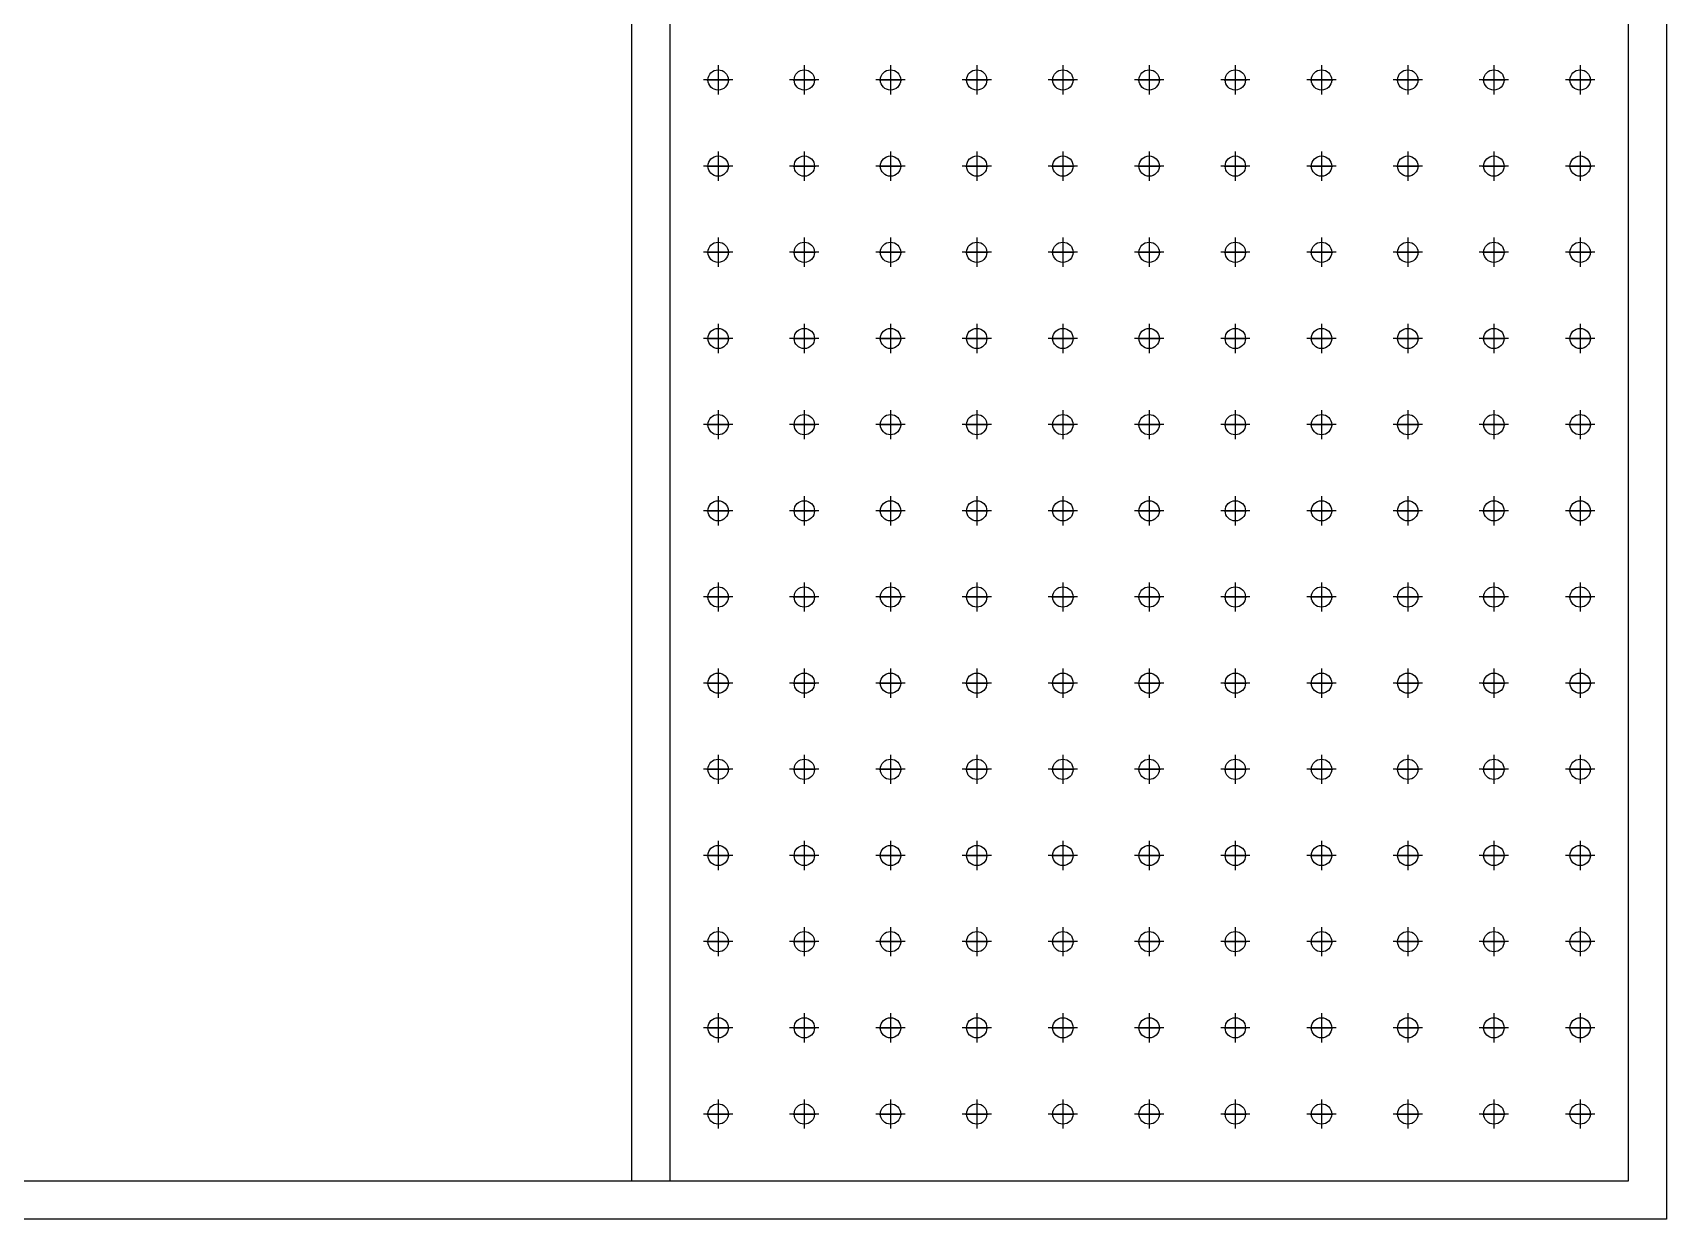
# Model space of a CAD drawing. Header units: millimetres. Extents: x 0 to 16815, y 0 to 11890.
# Drawn here: x 6029 to 7735, y 7606 to 8846 of the extents above; entities that cross this region are included whole.
import ezdxf

# ---------------------------------------------------------------- set-up
doc = ezdxf.new("R2010")
doc.units = ezdxf.units.MM
doc.linetypes.add('CENTER', pattern=[2, 1.25, -0.25, 0.25, -0.25])
doc.layers.add('CENTER', color=1, linetype='CENTER')

msp = doc.modelspace()

# ---------------------------------------------------------------- linework, layer by layer
at = {"color": 3}
for p, q in [((6654.8, 7646.3), (6654.8, 10766.3)), ((6694.8, 7646.3), (6694.8, 10766.3))]:
    msp.add_line(p, q, dxfattribs=at)
for points in [[(1634.8, 7606.3), (1634.8, 10806.3), (7734.8, 10806.3), (7734.8, 7606.3)], [(1674.8, 7646.3), (1674.8, 10766.3), (7694.8, 10766.3), (7694.8, 7646.3)]]:
    msp.add_lwpolyline(points, close=True, dxfattribs=at)
for centre in [(6744.8, 8796.3), (6834.8, 8796.3), (6924.8, 8796.3), (7014.8, 8796.3), (7104.8, 8796.3), (7194.8, 8796.3), (7284.8, 8796.3), (7374.8, 8796.3), (7464.8, 8796.3), (7554.8, 8796.3), (7644.8, 8796.3), (6744.8, 8706.3), (6834.8, 8706.3), (6924.8, 8706.3), (7014.8, 8706.3), (7104.8, 8706.3), (7194.8, 8706.3), (7284.8, 8706.3), (7374.8, 8706.3), (7464.8, 8706.3), (7554.8, 8706.3), (7644.8, 8706.3), (6744.8, 8616.3), (6834.8, 8616.3), (6924.8, 8616.3), (7014.8, 8616.3), (7104.8, 8616.3), (7194.8, 8616.3), (7284.8, 8616.3), (7374.8, 8616.3), (7464.8, 8616.3), (7554.8, 8616.3), (7644.8, 8616.3), (6744.8, 8526.3), (6834.8, 8526.3), (6924.8, 8526.3), (7014.8, 8526.3), (7104.8, 8526.3), (7194.8, 8526.3), (7284.8, 8526.3), (7374.8, 8526.3), (7464.8, 8526.3), (7554.8, 8526.3), (7644.8, 8526.3), (6744.8, 8436.3), (6834.8, 8436.3), (6924.8, 8436.3), (7014.8, 8436.3), (7104.8, 8436.3), (7194.8, 8436.3), (7284.8, 8436.3), (7374.8, 8436.3), (7464.8, 8436.3), (7554.8, 8436.3), (7644.8, 8436.3), (6744.8, 8346.3), (6834.8, 8346.3), (6924.8, 8346.3), (7014.8, 8346.3), (7104.8, 8346.3), (7194.8, 8346.3), (7284.8, 8346.3), (7374.8, 8346.3), (7464.8, 8346.3), (7554.8, 8346.3), (7644.8, 8346.3), (6744.8, 8256.3), (6834.8, 8256.3), (6924.8, 8256.3), (7014.8, 8256.3), (7104.8, 8256.3), (7194.8, 8256.3), (7284.8, 8256.3), (7374.8, 8256.3), (7464.8, 8256.3), (7554.8, 8256.3), (7644.8, 8256.3), (6744.8, 8166.3), (6834.8, 8166.3), (6924.8, 8166.3), (7014.8, 8166.3), (7104.8, 8166.3), (7194.8, 8166.3), (7284.8, 8166.3), (7374.8, 8166.3), (7464.8, 8166.3), (7554.8, 8166.3), (7644.8, 8166.3), (6744.8, 8076.3), (6834.8, 8076.3), (6924.8, 8076.3), (7014.8, 8076.3), (7104.8, 8076.3), (7194.8, 8076.3), (7284.8, 8076.3), (7374.8, 8076.3), (7464.8, 8076.3), (7554.8, 8076.3), (7644.8, 8076.3), (6744.8, 7986.3), (6834.8, 7986.3), (6924.8, 7986.3), (7014.8, 7986.3), (7104.8, 7986.3), (7194.8, 7986.3), (7284.8, 7986.3), (7374.8, 7986.3), (7464.8, 7986.3), (7554.8, 7986.3), (7644.8, 7986.3), (6744.8, 7896.3), (6834.8, 7896.3), (6924.8, 7896.3), (7014.8, 7896.3), (7104.8, 7896.3), (7194.8, 7896.3), (7284.8, 7896.3), (7374.8, 7896.3), (7464.8, 7896.3), (7554.8, 7896.3), (7644.8, 7896.3), (6744.8, 7806.3), (6834.8, 7806.3), (6924.8, 7806.3), (7014.8, 7806.3), (7104.8, 7806.3), (7194.8, 7806.3), (7284.8, 7806.3), (7374.8, 7806.3), (7464.8, 7806.3), (7554.8, 7806.3), (7644.8, 7806.3), (6744.8, 7716.3), (6834.8, 7716.3), (6924.8, 7716.3), (7014.8, 7716.3), (7104.8, 7716.3), (7194.8, 7716.3), (7284.8, 7716.3), (7374.8, 7716.3), (7464.8, 7716.3), (7554.8, 7716.3), (7644.8, 7716.3)]:
    msp.add_circle(centre, 10.6)
at = {"layer": 'CENTER', "linetype": 'CENTER', "ltscale": 50}
for p, q in [((6744.8, 8811.6), (6744.8, 8781)), ((6744.8, 8808), (6744.8, 8784.5)), ((6834.8, 8811.6), (6834.8, 8781)), ((6834.8, 8808), (6834.8, 8784.5)), ((6924.8, 8811.6), (6924.8, 8781)), ((6924.8, 8808), (6924.8, 8784.5)), ((7014.8, 8811.6), (7014.8, 8781)), ((7014.8, 8808), (7014.8, 8784.5)), ((7104.8, 8811.6), (7104.8, 8781)), ((7104.8, 8808), (7104.8, 8784.5)), ((7194.8, 8811.6), (7194.8, 8781)), ((7194.8, 8808), (7194.8, 8784.5)), ((7284.8, 8811.6), (7284.8, 8781)), ((7284.8, 8808), (7284.8, 8784.5)), ((7374.8, 8811.6), (7374.8, 8781)), ((7374.8, 8808), (7374.8, 8784.5)), ((7464.8, 8811.6), (7464.8, 8781)), ((7464.8, 8808), (7464.8, 8784.5)), ((7554.8, 8811.6), (7554.8, 8781)), ((7554.8, 8808), (7554.8, 8784.5)), ((7644.8, 8811.6), (7644.8, 8781)), ((7644.8, 8808), (7644.8, 8784.5)), ((6760.1, 8796.3), (6729.5, 8796.3)), ((6733, 8796.3), (6756.6, 8796.3)), ((6756.6, 8796.3), (6733, 8796.3)), ((6733, 8796.3), (6756.6, 8796.3)), ((6850.1, 8796.3), (6819.5, 8796.3)), ((6823, 8796.3), (6846.6, 8796.3)), ((6846.6, 8796.3), (6823, 8796.3)), ((6823, 8796.3), (6846.6, 8796.3)), ((6940.1, 8796.3), (6909.5, 8796.3)), ((6913, 8796.3), (6936.6, 8796.3)), ((6936.6, 8796.3), (6913, 8796.3)), ((6913, 8796.3), (6936.6, 8796.3)), ((7030.1, 8796.3), (6999.5, 8796.3)), ((7003, 8796.3), (7026.6, 8796.3)), ((7026.6, 8796.3), (7003, 8796.3)), ((7003, 8796.3), (7026.6, 8796.3)), ((7120.1, 8796.3), (7089.5, 8796.3)), ((7093, 8796.3), (7116.6, 8796.3)), ((7116.6, 8796.3), (7093, 8796.3)), ((7093, 8796.3), (7116.6, 8796.3)), ((7210.1, 8796.3), (7179.5, 8796.3)), ((7183, 8796.3), (7206.6, 8796.3)), ((7206.6, 8796.3), (7183, 8796.3)), ((7183, 8796.3), (7206.6, 8796.3)), ((7300.1, 8796.3), (7269.5, 8796.3)), ((7273, 8796.3), (7296.6, 8796.3)), ((7296.6, 8796.3), (7273, 8796.3)), ((7273, 8796.3), (7296.6, 8796.3)), ((7390.1, 8796.3), (7359.5, 8796.3)), ((7363, 8796.3), (7386.6, 8796.3)), ((7386.6, 8796.3), (7363, 8796.3)), ((7363, 8796.3), (7386.6, 8796.3)), ((7480.1, 8796.3), (7449.5, 8796.3)), ((7453, 8796.3), (7476.6, 8796.3)), ((7476.6, 8796.3), (7453, 8796.3)), ((7453, 8796.3), (7476.6, 8796.3)), ((7570.1, 8796.3), (7539.5, 8796.3)), ((7543, 8796.3), (7566.6, 8796.3)), ((7566.6, 8796.3), (7543, 8796.3)), ((7543, 8796.3), (7566.6, 8796.3)), ((7660.1, 8796.3), (7629.5, 8796.3)), ((7633, 8796.3), (7656.6, 8796.3)), ((7656.6, 8796.3), (7633, 8796.3)), ((7633, 8796.3), (7656.6, 8796.3)), ((6744.8, 8721.6), (6744.8, 8691)), ((6744.8, 8718), (6744.8, 8694.5)), ((6834.8, 8721.6), (6834.8, 8691)), ((6834.8, 8718), (6834.8, 8694.5)), ((6924.8, 8721.6), (6924.8, 8691)), ((6924.8, 8718), (6924.8, 8694.5)), ((7014.8, 8721.6), (7014.8, 8691)), ((7014.8, 8718), (7014.8, 8694.5)), ((7104.8, 8721.6), (7104.8, 8691)), ((7104.8, 8718), (7104.8, 8694.5)), ((7194.8, 8721.6), (7194.8, 8691)), ((7194.8, 8718), (7194.8, 8694.5)), ((7284.8, 8721.6), (7284.8, 8691)), ((7284.8, 8718), (7284.8, 8694.5)), ((7374.8, 8721.6), (7374.8, 8691)), ((7374.8, 8718), (7374.8, 8694.5)), ((7464.8, 8721.6), (7464.8, 8691)), ((7464.8, 8718), (7464.8, 8694.5)), ((7554.8, 8721.6), (7554.8, 8691)), ((7554.8, 8718), (7554.8, 8694.5)), ((7644.8, 8721.6), (7644.8, 8691)), ((7644.8, 8718), (7644.8, 8694.5)), ((6760.1, 8706.3), (6729.5, 8706.3)), ((6733, 8706.3), (6756.6, 8706.3)), ((6756.6, 8706.3), (6733, 8706.3)), ((6733, 8706.3), (6756.6, 8706.3)), ((6850.1, 8706.3), (6819.5, 8706.3)), ((6823, 8706.3), (6846.6, 8706.3)), ((6846.6, 8706.3), (6823, 8706.3)), ((6823, 8706.3), (6846.6, 8706.3)), ((6940.1, 8706.3), (6909.5, 8706.3)), ((6913, 8706.3), (6936.6, 8706.3)), ((6936.6, 8706.3), (6913, 8706.3)), ((6913, 8706.3), (6936.6, 8706.3)), ((7030.1, 8706.3), (6999.5, 8706.3)), ((7003, 8706.3), (7026.6, 8706.3)), ((7026.6, 8706.3), (7003, 8706.3)), ((7003, 8706.3), (7026.6, 8706.3)), ((7120.1, 8706.3), (7089.5, 8706.3)), ((7093, 8706.3), (7116.6, 8706.3)), ((7116.6, 8706.3), (7093, 8706.3)), ((7093, 8706.3), (7116.6, 8706.3)), ((7210.1, 8706.3), (7179.5, 8706.3)), ((7183, 8706.3), (7206.6, 8706.3)), ((7206.6, 8706.3), (7183, 8706.3)), ((7183, 8706.3), (7206.6, 8706.3)), ((7300.1, 8706.3), (7269.5, 8706.3)), ((7273, 8706.3), (7296.6, 8706.3)), ((7296.6, 8706.3), (7273, 8706.3)), ((7273, 8706.3), (7296.6, 8706.3)), ((7390.1, 8706.3), (7359.5, 8706.3)), ((7363, 8706.3), (7386.6, 8706.3)), ((7386.6, 8706.3), (7363, 8706.3)), ((7363, 8706.3), (7386.6, 8706.3)), ((7480.1, 8706.3), (7449.5, 8706.3)), ((7453, 8706.3), (7476.6, 8706.3)), ((7476.6, 8706.3), (7453, 8706.3)), ((7453, 8706.3), (7476.6, 8706.3)), ((7570.1, 8706.3), (7539.5, 8706.3)), ((7543, 8706.3), (7566.6, 8706.3)), ((7566.6, 8706.3), (7543, 8706.3)), ((7543, 8706.3), (7566.6, 8706.3)), ((7660.1, 8706.3), (7629.5, 8706.3)), ((7633, 8706.3), (7656.6, 8706.3)), ((7656.6, 8706.3), (7633, 8706.3)), ((7633, 8706.3), (7656.6, 8706.3)), ((6744.8, 8631.6), (6744.8, 8601)), ((6834.8, 8631.6), (6834.8, 8601)), ((6924.8, 8631.6), (6924.8, 8601)), ((7014.8, 8631.6), (7014.8, 8601)), ((7104.8, 8631.6), (7104.8, 8601)), ((7194.8, 8631.6), (7194.8, 8601)), ((7284.8, 8631.6), (7284.8, 8601)), ((7374.8, 8631.6), (7374.8, 8601)), ((7464.8, 8631.6), (7464.8, 8601)), ((7554.8, 8631.6), (7554.8, 8601)), ((7644.8, 8631.6), (7644.8, 8601)), ((6760.1, 8616.3), (6729.5, 8616.3)), ((6733, 8616.3), (6756.6, 8616.3)), ((6756.6, 8616.3), (6733, 8616.3)), ((6733, 8616.3), (6756.6, 8616.3)), ((6744.8, 8628), (6744.8, 8604.5)), ((6850.1, 8616.3), (6819.5, 8616.3)), ((6823, 8616.3), (6846.6, 8616.3)), ((6846.6, 8616.3), (6823, 8616.3)), ((6823, 8616.3), (6846.6, 8616.3)), ((6834.8, 8628), (6834.8, 8604.5)), ((6940.1, 8616.3), (6909.5, 8616.3)), ((6913, 8616.3), (6936.6, 8616.3)), ((6936.6, 8616.3), (6913, 8616.3)), ((6913, 8616.3), (6936.6, 8616.3)), ((6924.8, 8628), (6924.8, 8604.5)), ((7030.1, 8616.3), (6999.5, 8616.3)), ((7003, 8616.3), (7026.6, 8616.3)), ((7026.6, 8616.3), (7003, 8616.3)), ((7003, 8616.3), (7026.6, 8616.3)), ((7014.8, 8628), (7014.8, 8604.5)), ((7120.1, 8616.3), (7089.5, 8616.3)), ((7093, 8616.3), (7116.6, 8616.3)), ((7116.6, 8616.3), (7093, 8616.3)), ((7093, 8616.3), (7116.6, 8616.3)), ((7104.8, 8628), (7104.8, 8604.5)), ((7210.1, 8616.3), (7179.5, 8616.3)), ((7183, 8616.3), (7206.6, 8616.3)), ((7206.6, 8616.3), (7183, 8616.3)), ((7183, 8616.3), (7206.6, 8616.3)), ((7194.8, 8628), (7194.8, 8604.5)), ((7300.1, 8616.3), (7269.5, 8616.3)), ((7273, 8616.3), (7296.6, 8616.3)), ((7296.6, 8616.3), (7273, 8616.3)), ((7273, 8616.3), (7296.6, 8616.3)), ((7284.8, 8628), (7284.8, 8604.5)), ((7390.1, 8616.3), (7359.5, 8616.3)), ((7363, 8616.3), (7386.6, 8616.3)), ((7386.6, 8616.3), (7363, 8616.3)), ((7363, 8616.3), (7386.6, 8616.3)), ((7374.8, 8628), (7374.8, 8604.5)), ((7480.1, 8616.3), (7449.5, 8616.3)), ((7453, 8616.3), (7476.6, 8616.3)), ((7476.6, 8616.3), (7453, 8616.3)), ((7453, 8616.3), (7476.6, 8616.3)), ((7464.8, 8628), (7464.8, 8604.5)), ((7570.1, 8616.3), (7539.5, 8616.3)), ((7543, 8616.3), (7566.6, 8616.3)), ((7566.6, 8616.3), (7543, 8616.3)), ((7543, 8616.3), (7566.6, 8616.3)), ((7554.8, 8628), (7554.8, 8604.5)), ((7660.1, 8616.3), (7629.5, 8616.3)), ((7633, 8616.3), (7656.6, 8616.3)), ((7656.6, 8616.3), (7633, 8616.3)), ((7633, 8616.3), (7656.6, 8616.3)), ((7644.8, 8628), (7644.8, 8604.5)), ((6744.8, 8541.6), (6744.8, 8511)), ((6744.8, 8538), (6744.8, 8514.5)), ((6834.8, 8541.6), (6834.8, 8511)), ((6834.8, 8538), (6834.8, 8514.5)), ((6924.8, 8541.6), (6924.8, 8511)), ((6924.8, 8538), (6924.8, 8514.5)), ((7014.8, 8541.6), (7014.8, 8511)), ((7014.8, 8538), (7014.8, 8514.5)), ((7104.8, 8541.6), (7104.8, 8511)), ((7104.8, 8538), (7104.8, 8514.5)), ((7194.8, 8541.6), (7194.8, 8511)), ((7194.8, 8538), (7194.8, 8514.5)), ((7284.8, 8541.6), (7284.8, 8511)), ((7284.8, 8538), (7284.8, 8514.5)), ((7374.8, 8541.6), (7374.8, 8511)), ((7374.8, 8538), (7374.8, 8514.5)), ((7464.8, 8541.6), (7464.8, 8511)), ((7464.8, 8538), (7464.8, 8514.5)), ((7554.8, 8541.6), (7554.8, 8511)), ((7554.8, 8538), (7554.8, 8514.5)), ((7644.8, 8541.6), (7644.8, 8511)), ((7644.8, 8538), (7644.8, 8514.5)), ((6760.1, 8526.3), (6729.5, 8526.3)), ((6733, 8526.3), (6756.6, 8526.3)), ((6756.6, 8526.3), (6733, 8526.3)), ((6733, 8526.3), (6756.6, 8526.3)), ((6850.1, 8526.3), (6819.5, 8526.3)), ((6823, 8526.3), (6846.6, 8526.3)), ((6846.6, 8526.3), (6823, 8526.3)), ((6823, 8526.3), (6846.6, 8526.3)), ((6940.1, 8526.3), (6909.5, 8526.3)), ((6913, 8526.3), (6936.6, 8526.3)), ((6936.6, 8526.3), (6913, 8526.3)), ((6913, 8526.3), (6936.6, 8526.3)), ((7030.1, 8526.3), (6999.5, 8526.3)), ((7003, 8526.3), (7026.6, 8526.3)), ((7026.6, 8526.3), (7003, 8526.3)), ((7003, 8526.3), (7026.6, 8526.3)), ((7120.1, 8526.3), (7089.5, 8526.3)), ((7093, 8526.3), (7116.6, 8526.3)), ((7116.6, 8526.3), (7093, 8526.3)), ((7093, 8526.3), (7116.6, 8526.3)), ((7210.1, 8526.3), (7179.5, 8526.3)), ((7183, 8526.3), (7206.6, 8526.3)), ((7206.6, 8526.3), (7183, 8526.3)), ((7183, 8526.3), (7206.6, 8526.3)), ((7300.1, 8526.3), (7269.5, 8526.3)), ((7273, 8526.3), (7296.6, 8526.3)), ((7296.6, 8526.3), (7273, 8526.3)), ((7273, 8526.3), (7296.6, 8526.3)), ((7390.1, 8526.3), (7359.5, 8526.3)), ((7363, 8526.3), (7386.6, 8526.3)), ((7386.6, 8526.3), (7363, 8526.3)), ((7363, 8526.3), (7386.6, 8526.3)), ((7480.1, 8526.3), (7449.5, 8526.3)), ((7453, 8526.3), (7476.6, 8526.3)), ((7476.6, 8526.3), (7453, 8526.3)), ((7453, 8526.3), (7476.6, 8526.3)), ((7570.1, 8526.3), (7539.5, 8526.3)), ((7543, 8526.3), (7566.6, 8526.3)), ((7566.6, 8526.3), (7543, 8526.3)), ((7543, 8526.3), (7566.6, 8526.3)), ((7660.1, 8526.3), (7629.5, 8526.3)), ((7633, 8526.3), (7656.6, 8526.3)), ((7656.6, 8526.3), (7633, 8526.3)), ((7633, 8526.3), (7656.6, 8526.3)), ((6744.8, 8451.6), (6744.8, 8421)), ((6744.8, 8448), (6744.8, 8424.5)), ((6834.8, 8451.6), (6834.8, 8421)), ((6834.8, 8448), (6834.8, 8424.5)), ((6924.8, 8451.6), (6924.8, 8421)), ((6924.8, 8448), (6924.8, 8424.5)), ((7014.8, 8451.6), (7014.8, 8421)), ((7014.8, 8448), (7014.8, 8424.5)), ((7104.8, 8451.6), (7104.8, 8421)), ((7104.8, 8448), (7104.8, 8424.5)), ((7194.8, 8451.6), (7194.8, 8421)), ((7194.8, 8448), (7194.8, 8424.5)), ((7284.8, 8451.6), (7284.8, 8421)), ((7284.8, 8448), (7284.8, 8424.5)), ((7374.8, 8451.6), (7374.8, 8421)), ((7374.8, 8448), (7374.8, 8424.5)), ((7464.8, 8451.6), (7464.8, 8421)), ((7464.8, 8448), (7464.8, 8424.5)), ((7554.8, 8451.6), (7554.8, 8421)), ((7554.8, 8448), (7554.8, 8424.5)), ((7644.8, 8451.6), (7644.8, 8421)), ((7644.8, 8448), (7644.8, 8424.5)), ((6760.1, 8436.3), (6729.5, 8436.3)), ((6733, 8436.3), (6756.6, 8436.3)), ((6756.6, 8436.3), (6733, 8436.3)), ((6733, 8436.3), (6756.6, 8436.3)), ((6850.1, 8436.3), (6819.5, 8436.3)), ((6823, 8436.3), (6846.6, 8436.3)), ((6846.6, 8436.3), (6823, 8436.3)), ((6823, 8436.3), (6846.6, 8436.3)), ((6940.1, 8436.3), (6909.5, 8436.3)), ((6913, 8436.3), (6936.6, 8436.3)), ((6936.6, 8436.3), (6913, 8436.3)), ((6913, 8436.3), (6936.6, 8436.3)), ((7030.1, 8436.3), (6999.5, 8436.3)), ((7003, 8436.3), (7026.6, 8436.3)), ((7026.6, 8436.3), (7003, 8436.3)), ((7003, 8436.3), (7026.6, 8436.3)), ((7120.1, 8436.3), (7089.5, 8436.3)), ((7093, 8436.3), (7116.6, 8436.3)), ((7116.6, 8436.3), (7093, 8436.3)), ((7093, 8436.3), (7116.6, 8436.3)), ((7210.1, 8436.3), (7179.5, 8436.3)), ((7183, 8436.3), (7206.6, 8436.3)), ((7206.6, 8436.3), (7183, 8436.3)), ((7183, 8436.3), (7206.6, 8436.3)), ((7300.1, 8436.3), (7269.5, 8436.3)), ((7273, 8436.3), (7296.6, 8436.3)), ((7296.6, 8436.3), (7273, 8436.3)), ((7273, 8436.3), (7296.6, 8436.3)), ((7390.1, 8436.3), (7359.5, 8436.3)), ((7363, 8436.3), (7386.6, 8436.3)), ((7386.6, 8436.3), (7363, 8436.3)), ((7363, 8436.3), (7386.6, 8436.3)), ((7480.1, 8436.3), (7449.5, 8436.3)), ((7453, 8436.3), (7476.6, 8436.3)), ((7476.6, 8436.3), (7453, 8436.3)), ((7453, 8436.3), (7476.6, 8436.3)), ((7570.1, 8436.3), (7539.5, 8436.3)), ((7543, 8436.3), (7566.6, 8436.3)), ((7566.6, 8436.3), (7543, 8436.3)), ((7543, 8436.3), (7566.6, 8436.3)), ((7660.1, 8436.3), (7629.5, 8436.3)), ((7633, 8436.3), (7656.6, 8436.3)), ((7656.6, 8436.3), (7633, 8436.3)), ((7633, 8436.3), (7656.6, 8436.3)), ((6744.8, 8361.6), (6744.8, 8331)), ((6744.8, 8358), (6744.8, 8334.5)), ((6834.8, 8361.6), (6834.8, 8331)), ((6834.8, 8358), (6834.8, 8334.5)), ((6924.8, 8361.6), (6924.8, 8331)), ((6924.8, 8358), (6924.8, 8334.5)), ((7014.8, 8361.6), (7014.8, 8331)), ((7014.8, 8358), (7014.8, 8334.5)), ((7104.8, 8361.6), (7104.8, 8331)), ((7104.8, 8358), (7104.8, 8334.5)), ((7194.8, 8361.6), (7194.8, 8331)), ((7194.8, 8358), (7194.8, 8334.5)), ((7284.8, 8361.6), (7284.8, 8331)), ((7284.8, 8358), (7284.8, 8334.5)), ((7374.8, 8361.6), (7374.8, 8331)), ((7374.8, 8358), (7374.8, 8334.5)), ((7464.8, 8361.6), (7464.8, 8331)), ((7464.8, 8358), (7464.8, 8334.5)), ((7554.8, 8361.6), (7554.8, 8331)), ((7554.8, 8358), (7554.8, 8334.5)), ((7644.8, 8361.6), (7644.8, 8331)), ((7644.8, 8358), (7644.8, 8334.5)), ((6760.1, 8346.3), (6729.5, 8346.3)), ((6733, 8346.3), (6756.6, 8346.3)), ((6756.6, 8346.3), (6733, 8346.3)), ((6733, 8346.3), (6756.6, 8346.3)), ((6850.1, 8346.3), (6819.5, 8346.3)), ((6823, 8346.3), (6846.6, 8346.3)), ((6846.6, 8346.3), (6823, 8346.3)), ((6823, 8346.3), (6846.6, 8346.3)), ((6940.1, 8346.3), (6909.5, 8346.3)), ((6913, 8346.3), (6936.6, 8346.3)), ((6936.6, 8346.3), (6913, 8346.3)), ((6913, 8346.3), (6936.6, 8346.3)), ((7030.1, 8346.3), (6999.5, 8346.3)), ((7003, 8346.3), (7026.6, 8346.3)), ((7026.6, 8346.3), (7003, 8346.3)), ((7003, 8346.3), (7026.6, 8346.3)), ((7120.1, 8346.3), (7089.5, 8346.3)), ((7093, 8346.3), (7116.6, 8346.3)), ((7116.6, 8346.3), (7093, 8346.3)), ((7093, 8346.3), (7116.6, 8346.3)), ((7210.1, 8346.3), (7179.5, 8346.3)), ((7183, 8346.3), (7206.6, 8346.3)), ((7206.6, 8346.3), (7183, 8346.3)), ((7183, 8346.3), (7206.6, 8346.3)), ((7300.1, 8346.3), (7269.5, 8346.3)), ((7273, 8346.3), (7296.6, 8346.3)), ((7296.6, 8346.3), (7273, 8346.3)), ((7273, 8346.3), (7296.6, 8346.3)), ((7390.1, 8346.3), (7359.5, 8346.3)), ((7363, 8346.3), (7386.6, 8346.3)), ((7386.6, 8346.3), (7363, 8346.3)), ((7363, 8346.3), (7386.6, 8346.3)), ((7480.1, 8346.3), (7449.5, 8346.3)), ((7453, 8346.3), (7476.6, 8346.3)), ((7476.6, 8346.3), (7453, 8346.3)), ((7453, 8346.3), (7476.6, 8346.3)), ((7570.1, 8346.3), (7539.5, 8346.3)), ((7543, 8346.3), (7566.6, 8346.3)), ((7566.6, 8346.3), (7543, 8346.3)), ((7543, 8346.3), (7566.6, 8346.3)), ((7660.1, 8346.3), (7629.5, 8346.3)), ((7633, 8346.3), (7656.6, 8346.3)), ((7656.6, 8346.3), (7633, 8346.3)), ((7633, 8346.3), (7656.6, 8346.3)), ((6760.1, 8256.3), (6729.5, 8256.3)), ((6733, 8256.3), (6756.6, 8256.3)), ((6756.6, 8256.3), (6733, 8256.3)), ((6733, 8256.3), (6756.6, 8256.3)), ((6744.8, 8271.6), (6744.8, 8241)), ((6744.8, 8268), (6744.8, 8244.5)), ((6850.1, 8256.3), (6819.5, 8256.3)), ((6823, 8256.3), (6846.6, 8256.3)), ((6846.6, 8256.3), (6823, 8256.3)), ((6823, 8256.3), (6846.6, 8256.3)), ((6834.8, 8271.6), (6834.8, 8241)), ((6834.8, 8268), (6834.8, 8244.5)), ((6940.1, 8256.3), (6909.5, 8256.3)), ((6913, 8256.3), (6936.6, 8256.3)), ((6936.6, 8256.3), (6913, 8256.3)), ((6913, 8256.3), (6936.6, 8256.3)), ((6924.8, 8271.6), (6924.8, 8241)), ((6924.8, 8268), (6924.8, 8244.5)), ((7030.1, 8256.3), (6999.5, 8256.3)), ((7003, 8256.3), (7026.6, 8256.3)), ((7026.6, 8256.3), (7003, 8256.3)), ((7003, 8256.3), (7026.6, 8256.3)), ((7014.8, 8271.6), (7014.8, 8241)), ((7014.8, 8268), (7014.8, 8244.5)), ((7120.1, 8256.3), (7089.5, 8256.3)), ((7093, 8256.3), (7116.6, 8256.3)), ((7116.6, 8256.3), (7093, 8256.3)), ((7093, 8256.3), (7116.6, 8256.3)), ((7104.8, 8271.6), (7104.8, 8241)), ((7104.8, 8268), (7104.8, 8244.5)), ((7210.1, 8256.3), (7179.5, 8256.3)), ((7183, 8256.3), (7206.6, 8256.3)), ((7206.6, 8256.3), (7183, 8256.3)), ((7183, 8256.3), (7206.6, 8256.3)), ((7194.8, 8271.6), (7194.8, 8241)), ((7194.8, 8268), (7194.8, 8244.5)), ((7300.1, 8256.3), (7269.5, 8256.3)), ((7273, 8256.3), (7296.6, 8256.3)), ((7296.6, 8256.3), (7273, 8256.3)), ((7273, 8256.3), (7296.6, 8256.3)), ((7284.8, 8271.6), (7284.8, 8241)), ((7284.8, 8268), (7284.8, 8244.5)), ((7390.1, 8256.3), (7359.5, 8256.3)), ((7363, 8256.3), (7386.6, 8256.3)), ((7386.6, 8256.3), (7363, 8256.3)), ((7363, 8256.3), (7386.6, 8256.3)), ((7374.8, 8271.6), (7374.8, 8241)), ((7374.8, 8268), (7374.8, 8244.5)), ((7480.1, 8256.3), (7449.5, 8256.3)), ((7453, 8256.3), (7476.6, 8256.3)), ((7476.6, 8256.3), (7453, 8256.3)), ((7453, 8256.3), (7476.6, 8256.3)), ((7464.8, 8271.6), (7464.8, 8241)), ((7464.8, 8268), (7464.8, 8244.5)), ((7570.1, 8256.3), (7539.5, 8256.3)), ((7543, 8256.3), (7566.6, 8256.3)), ((7566.6, 8256.3), (7543, 8256.3)), ((7543, 8256.3), (7566.6, 8256.3)), ((7554.8, 8271.6), (7554.8, 8241)), ((7554.8, 8268), (7554.8, 8244.5)), ((7660.1, 8256.3), (7629.5, 8256.3)), ((7633, 8256.3), (7656.6, 8256.3)), ((7656.6, 8256.3), (7633, 8256.3)), ((7633, 8256.3), (7656.6, 8256.3)), ((7644.8, 8271.6), (7644.8, 8241)), ((7644.8, 8268), (7644.8, 8244.5)), ((6744.8, 8181.6), (6744.8, 8151)), ((6744.8, 8178), (6744.8, 8154.5)), ((6834.8, 8181.6), (6834.8, 8151)), ((6834.8, 8178), (6834.8, 8154.5)), ((6924.8, 8181.6), (6924.8, 8151)), ((6924.8, 8178), (6924.8, 8154.5)), ((7014.8, 8181.6), (7014.8, 8151)), ((7014.8, 8178), (7014.8, 8154.5)), ((7104.8, 8181.6), (7104.8, 8151)), ((7104.8, 8178), (7104.8, 8154.5)), ((7194.8, 8181.6), (7194.8, 8151)), ((7194.8, 8178), (7194.8, 8154.5)), ((7284.8, 8181.6), (7284.8, 8151)), ((7284.8, 8178), (7284.8, 8154.5)), ((7374.8, 8181.6), (7374.8, 8151)), ((7374.8, 8178), (7374.8, 8154.5)), ((7464.8, 8181.6), (7464.8, 8151)), ((7464.8, 8178), (7464.8, 8154.5)), ((7554.8, 8181.6), (7554.8, 8151)), ((7554.8, 8178), (7554.8, 8154.5)), ((7644.8, 8181.6), (7644.8, 8151)), ((7644.8, 8178), (7644.8, 8154.5)), ((6760.1, 8166.3), (6729.5, 8166.3)), ((6733, 8166.3), (6756.6, 8166.3)), ((6756.6, 8166.3), (6733, 8166.3)), ((6733, 8166.3), (6756.6, 8166.3)), ((6850.1, 8166.3), (6819.5, 8166.3)), ((6823, 8166.3), (6846.6, 8166.3)), ((6846.6, 8166.3), (6823, 8166.3)), ((6823, 8166.3), (6846.6, 8166.3)), ((6940.1, 8166.3), (6909.5, 8166.3)), ((6913, 8166.3), (6936.6, 8166.3)), ((6936.6, 8166.3), (6913, 8166.3)), ((6913, 8166.3), (6936.6, 8166.3)), ((7030.1, 8166.3), (6999.5, 8166.3)), ((7003, 8166.3), (7026.6, 8166.3)), ((7026.6, 8166.3), (7003, 8166.3)), ((7003, 8166.3), (7026.6, 8166.3)), ((7120.1, 8166.3), (7089.5, 8166.3)), ((7093, 8166.3), (7116.6, 8166.3)), ((7116.6, 8166.3), (7093, 8166.3)), ((7093, 8166.3), (7116.6, 8166.3)), ((7210.1, 8166.3), (7179.5, 8166.3)), ((7183, 8166.3), (7206.6, 8166.3)), ((7206.6, 8166.3), (7183, 8166.3)), ((7183, 8166.3), (7206.6, 8166.3)), ((7300.1, 8166.3), (7269.5, 8166.3)), ((7273, 8166.3), (7296.6, 8166.3)), ((7296.6, 8166.3), (7273, 8166.3)), ((7273, 8166.3), (7296.6, 8166.3)), ((7390.1, 8166.3), (7359.5, 8166.3)), ((7363, 8166.3), (7386.6, 8166.3)), ((7386.6, 8166.3), (7363, 8166.3)), ((7363, 8166.3), (7386.6, 8166.3)), ((7480.1, 8166.3), (7449.5, 8166.3)), ((7453, 8166.3), (7476.6, 8166.3)), ((7476.6, 8166.3), (7453, 8166.3)), ((7453, 8166.3), (7476.6, 8166.3)), ((7570.1, 8166.3), (7539.5, 8166.3)), ((7543, 8166.3), (7566.6, 8166.3)), ((7566.6, 8166.3), (7543, 8166.3)), ((7543, 8166.3), (7566.6, 8166.3)), ((7660.1, 8166.3), (7629.5, 8166.3)), ((7633, 8166.3), (7656.6, 8166.3)), ((7656.6, 8166.3), (7633, 8166.3)), ((7633, 8166.3), (7656.6, 8166.3)), ((6744.8, 8091.6), (6744.8, 8061)), ((6744.8, 8088), (6744.8, 8064.5)), ((6834.8, 8091.6), (6834.8, 8061)), ((6834.8, 8088), (6834.8, 8064.5)), ((6924.8, 8091.6), (6924.8, 8061)), ((6924.8, 8088), (6924.8, 8064.5)), ((7014.8, 8091.6), (7014.8, 8061)), ((7014.8, 8088), (7014.8, 8064.5)), ((7104.8, 8091.6), (7104.8, 8061)), ((7104.8, 8088), (7104.8, 8064.5)), ((7194.8, 8091.6), (7194.8, 8061)), ((7194.8, 8088), (7194.8, 8064.5)), ((7284.8, 8091.6), (7284.8, 8061)), ((7284.8, 8088), (7284.8, 8064.5)), ((7374.8, 8091.6), (7374.8, 8061)), ((7374.8, 8088), (7374.8, 8064.5)), ((7464.8, 8091.6), (7464.8, 8061)), ((7464.8, 8088), (7464.8, 8064.5)), ((7554.8, 8091.6), (7554.8, 8061)), ((7554.8, 8088), (7554.8, 8064.5)), ((7644.8, 8091.6), (7644.8, 8061)), ((7644.8, 8088), (7644.8, 8064.5)), ((6760.1, 8076.3), (6729.5, 8076.3)), ((6733, 8076.3), (6756.6, 8076.3)), ((6756.6, 8076.3), (6733, 8076.3)), ((6733, 8076.3), (6756.6, 8076.3)), ((6850.1, 8076.3), (6819.5, 8076.3)), ((6823, 8076.3), (6846.6, 8076.3)), ((6846.6, 8076.3), (6823, 8076.3)), ((6823, 8076.3), (6846.6, 8076.3)), ((6940.1, 8076.3), (6909.5, 8076.3)), ((6913, 8076.3), (6936.6, 8076.3)), ((6936.6, 8076.3), (6913, 8076.3)), ((6913, 8076.3), (6936.6, 8076.3)), ((7030.1, 8076.3), (6999.5, 8076.3)), ((7003, 8076.3), (7026.6, 8076.3)), ((7026.6, 8076.3), (7003, 8076.3)), ((7003, 8076.3), (7026.6, 8076.3)), ((7120.1, 8076.3), (7089.5, 8076.3)), ((7093, 8076.3), (7116.6, 8076.3)), ((7116.6, 8076.3), (7093, 8076.3)), ((7093, 8076.3), (7116.6, 8076.3)), ((7210.1, 8076.3), (7179.5, 8076.3)), ((7183, 8076.3), (7206.6, 8076.3)), ((7206.6, 8076.3), (7183, 8076.3)), ((7183, 8076.3), (7206.6, 8076.3)), ((7300.1, 8076.3), (7269.5, 8076.3)), ((7273, 8076.3), (7296.6, 8076.3)), ((7296.6, 8076.3), (7273, 8076.3)), ((7273, 8076.3), (7296.6, 8076.3)), ((7390.1, 8076.3), (7359.5, 8076.3)), ((7363, 8076.3), (7386.6, 8076.3)), ((7386.6, 8076.3), (7363, 8076.3)), ((7363, 8076.3), (7386.6, 8076.3)), ((7480.1, 8076.3), (7449.5, 8076.3)), ((7453, 8076.3), (7476.6, 8076.3)), ((7476.6, 8076.3), (7453, 8076.3)), ((7453, 8076.3), (7476.6, 8076.3)), ((7570.1, 8076.3), (7539.5, 8076.3)), ((7543, 8076.3), (7566.6, 8076.3)), ((7566.6, 8076.3), (7543, 8076.3)), ((7543, 8076.3), (7566.6, 8076.3)), ((7660.1, 8076.3), (7629.5, 8076.3)), ((7633, 8076.3), (7656.6, 8076.3)), ((7656.6, 8076.3), (7633, 8076.3)), ((7633, 8076.3), (7656.6, 8076.3)), ((6744.8, 8001.6), (6744.8, 7971)), ((6834.8, 8001.6), (6834.8, 7971)), ((6924.8, 8001.6), (6924.8, 7971)), ((7014.8, 8001.6), (7014.8, 7971)), ((7104.8, 8001.6), (7104.8, 7971)), ((7194.8, 8001.6), (7194.8, 7971)), ((7284.8, 8001.6), (7284.8, 7971)), ((7374.8, 8001.6), (7374.8, 7971)), ((7464.8, 8001.6), (7464.8, 7971)), ((7554.8, 8001.6), (7554.8, 7971)), ((7644.8, 8001.6), (7644.8, 7971)), ((6760.1, 7986.3), (6729.5, 7986.3)), ((6733, 7986.3), (6756.6, 7986.3)), ((6756.6, 7986.3), (6733, 7986.3)), ((6733, 7986.3), (6756.6, 7986.3)), ((6744.8, 7998), (6744.8, 7974.5)), ((6850.1, 7986.3), (6819.5, 7986.3)), ((6823, 7986.3), (6846.6, 7986.3)), ((6846.6, 7986.3), (6823, 7986.3)), ((6823, 7986.3), (6846.6, 7986.3)), ((6834.8, 7998), (6834.8, 7974.5)), ((6940.1, 7986.3), (6909.5, 7986.3)), ((6913, 7986.3), (6936.6, 7986.3)), ((6936.6, 7986.3), (6913, 7986.3)), ((6913, 7986.3), (6936.6, 7986.3)), ((6924.8, 7998), (6924.8, 7974.5)), ((7030.1, 7986.3), (6999.5, 7986.3)), ((7003, 7986.3), (7026.6, 7986.3)), ((7026.6, 7986.3), (7003, 7986.3)), ((7003, 7986.3), (7026.6, 7986.3)), ((7014.8, 7998), (7014.8, 7974.5)), ((7120.1, 7986.3), (7089.5, 7986.3)), ((7093, 7986.3), (7116.6, 7986.3)), ((7116.6, 7986.3), (7093, 7986.3)), ((7093, 7986.3), (7116.6, 7986.3)), ((7104.8, 7998), (7104.8, 7974.5)), ((7210.1, 7986.3), (7179.5, 7986.3)), ((7183, 7986.3), (7206.6, 7986.3)), ((7206.6, 7986.3), (7183, 7986.3)), ((7183, 7986.3), (7206.6, 7986.3)), ((7194.8, 7998), (7194.8, 7974.5)), ((7300.1, 7986.3), (7269.5, 7986.3)), ((7273, 7986.3), (7296.6, 7986.3)), ((7296.6, 7986.3), (7273, 7986.3)), ((7273, 7986.3), (7296.6, 7986.3)), ((7284.8, 7998), (7284.8, 7974.5)), ((7390.1, 7986.3), (7359.5, 7986.3)), ((7363, 7986.3), (7386.6, 7986.3)), ((7386.6, 7986.3), (7363, 7986.3)), ((7363, 7986.3), (7386.6, 7986.3)), ((7374.8, 7998), (7374.8, 7974.5)), ((7480.1, 7986.3), (7449.5, 7986.3)), ((7453, 7986.3), (7476.6, 7986.3)), ((7476.6, 7986.3), (7453, 7986.3)), ((7453, 7986.3), (7476.6, 7986.3)), ((7464.8, 7998), (7464.8, 7974.5)), ((7570.1, 7986.3), (7539.5, 7986.3)), ((7543, 7986.3), (7566.6, 7986.3)), ((7566.6, 7986.3), (7543, 7986.3)), ((7543, 7986.3), (7566.6, 7986.3)), ((7554.8, 7998), (7554.8, 7974.5)), ((7660.1, 7986.3), (7629.5, 7986.3)), ((7633, 7986.3), (7656.6, 7986.3)), ((7656.6, 7986.3), (7633, 7986.3)), ((7633, 7986.3), (7656.6, 7986.3)), ((7644.8, 7998), (7644.8, 7974.5)), ((6744.8, 7911.6), (6744.8, 7881)), ((6744.8, 7908), (6744.8, 7884.5)), ((6834.8, 7911.6), (6834.8, 7881)), ((6834.8, 7908), (6834.8, 7884.5)), ((6924.8, 7911.6), (6924.8, 7881)), ((6924.8, 7908), (6924.8, 7884.5)), ((7014.8, 7911.6), (7014.8, 7881)), ((7014.8, 7908), (7014.8, 7884.5)), ((7104.8, 7911.6), (7104.8, 7881)), ((7104.8, 7908), (7104.8, 7884.5)), ((7194.8, 7911.6), (7194.8, 7881)), ((7194.8, 7908), (7194.8, 7884.5)), ((7284.8, 7911.6), (7284.8, 7881)), ((7284.8, 7908), (7284.8, 7884.5)), ((7374.8, 7911.6), (7374.8, 7881)), ((7374.8, 7908), (7374.8, 7884.5)), ((7464.8, 7911.6), (7464.8, 7881)), ((7464.8, 7908), (7464.8, 7884.5)), ((7554.8, 7911.6), (7554.8, 7881)), ((7554.8, 7908), (7554.8, 7884.5)), ((7644.8, 7911.6), (7644.8, 7881)), ((7644.8, 7908), (7644.8, 7884.5)), ((6760.1, 7896.3), (6729.5, 7896.3)), ((6733, 7896.3), (6756.6, 7896.3)), ((6756.6, 7896.3), (6733, 7896.3)), ((6733, 7896.3), (6756.6, 7896.3)), ((6850.1, 7896.3), (6819.5, 7896.3)), ((6823, 7896.3), (6846.6, 7896.3)), ((6846.6, 7896.3), (6823, 7896.3)), ((6823, 7896.3), (6846.6, 7896.3)), ((6940.1, 7896.3), (6909.5, 7896.3)), ((6913, 7896.3), (6936.6, 7896.3)), ((6936.6, 7896.3), (6913, 7896.3)), ((6913, 7896.3), (6936.6, 7896.3)), ((7030.1, 7896.3), (6999.5, 7896.3)), ((7003, 7896.3), (7026.6, 7896.3)), ((7026.6, 7896.3), (7003, 7896.3)), ((7003, 7896.3), (7026.6, 7896.3)), ((7120.1, 7896.3), (7089.5, 7896.3)), ((7093, 7896.3), (7116.6, 7896.3)), ((7116.6, 7896.3), (7093, 7896.3)), ((7093, 7896.3), (7116.6, 7896.3)), ((7210.1, 7896.3), (7179.5, 7896.3)), ((7183, 7896.3), (7206.6, 7896.3)), ((7206.6, 7896.3), (7183, 7896.3)), ((7183, 7896.3), (7206.6, 7896.3)), ((7300.1, 7896.3), (7269.5, 7896.3)), ((7273, 7896.3), (7296.6, 7896.3)), ((7296.6, 7896.3), (7273, 7896.3)), ((7273, 7896.3), (7296.6, 7896.3)), ((7390.1, 7896.3), (7359.5, 7896.3)), ((7363, 7896.3), (7386.6, 7896.3)), ((7386.6, 7896.3), (7363, 7896.3)), ((7363, 7896.3), (7386.6, 7896.3)), ((7480.1, 7896.3), (7449.5, 7896.3)), ((7453, 7896.3), (7476.6, 7896.3)), ((7476.6, 7896.3), (7453, 7896.3)), ((7453, 7896.3), (7476.6, 7896.3)), ((7570.1, 7896.3), (7539.5, 7896.3)), ((7543, 7896.3), (7566.6, 7896.3)), ((7566.6, 7896.3), (7543, 7896.3)), ((7543, 7896.3), (7566.6, 7896.3)), ((7660.1, 7896.3), (7629.5, 7896.3)), ((7633, 7896.3), (7656.6, 7896.3)), ((7656.6, 7896.3), (7633, 7896.3)), ((7633, 7896.3), (7656.6, 7896.3)), ((6744.8, 7821.6), (6744.8, 7791)), ((6744.8, 7818), (6744.8, 7794.5)), ((6834.8, 7821.6), (6834.8, 7791)), ((6834.8, 7818), (6834.8, 7794.5)), ((6924.8, 7821.6), (6924.8, 7791)), ((6924.8, 7818), (6924.8, 7794.5)), ((7014.8, 7821.6), (7014.8, 7791)), ((7014.8, 7818), (7014.8, 7794.5)), ((7104.8, 7821.6), (7104.8, 7791)), ((7104.8, 7818), (7104.8, 7794.5)), ((7194.8, 7821.6), (7194.8, 7791)), ((7194.8, 7818), (7194.8, 7794.5)), ((7284.8, 7821.6), (7284.8, 7791)), ((7284.8, 7818), (7284.8, 7794.5)), ((7374.8, 7821.6), (7374.8, 7791)), ((7374.8, 7818), (7374.8, 7794.5)), ((7464.8, 7821.6), (7464.8, 7791)), ((7464.8, 7818), (7464.8, 7794.5)), ((7554.8, 7821.6), (7554.8, 7791)), ((7554.8, 7818), (7554.8, 7794.5)), ((7644.8, 7821.6), (7644.8, 7791)), ((7644.8, 7818), (7644.8, 7794.5)), ((6760.1, 7806.3), (6729.5, 7806.3)), ((6733, 7806.3), (6756.6, 7806.3)), ((6756.6, 7806.3), (6733, 7806.3)), ((6733, 7806.3), (6756.6, 7806.3)), ((6850.1, 7806.3), (6819.5, 7806.3)), ((6823, 7806.3), (6846.6, 7806.3)), ((6846.6, 7806.3), (6823, 7806.3)), ((6823, 7806.3), (6846.6, 7806.3)), ((6940.1, 7806.3), (6909.5, 7806.3)), ((6913, 7806.3), (6936.6, 7806.3)), ((6936.6, 7806.3), (6913, 7806.3)), ((6913, 7806.3), (6936.6, 7806.3)), ((7030.1, 7806.3), (6999.5, 7806.3)), ((7003, 7806.3), (7026.6, 7806.3)), ((7026.6, 7806.3), (7003, 7806.3)), ((7003, 7806.3), (7026.6, 7806.3)), ((7120.1, 7806.3), (7089.5, 7806.3)), ((7093, 7806.3), (7116.6, 7806.3)), ((7116.6, 7806.3), (7093, 7806.3)), ((7093, 7806.3), (7116.6, 7806.3)), ((7210.1, 7806.3), (7179.5, 7806.3)), ((7183, 7806.3), (7206.6, 7806.3)), ((7206.6, 7806.3), (7183, 7806.3)), ((7183, 7806.3), (7206.6, 7806.3)), ((7300.1, 7806.3), (7269.5, 7806.3)), ((7273, 7806.3), (7296.6, 7806.3)), ((7296.6, 7806.3), (7273, 7806.3)), ((7273, 7806.3), (7296.6, 7806.3)), ((7390.1, 7806.3), (7359.5, 7806.3)), ((7363, 7806.3), (7386.6, 7806.3)), ((7386.6, 7806.3), (7363, 7806.3)), ((7363, 7806.3), (7386.6, 7806.3)), ((7480.1, 7806.3), (7449.5, 7806.3)), ((7453, 7806.3), (7476.6, 7806.3)), ((7476.6, 7806.3), (7453, 7806.3)), ((7453, 7806.3), (7476.6, 7806.3)), ((7570.1, 7806.3), (7539.5, 7806.3)), ((7543, 7806.3), (7566.6, 7806.3)), ((7566.6, 7806.3), (7543, 7806.3)), ((7543, 7806.3), (7566.6, 7806.3)), ((7660.1, 7806.3), (7629.5, 7806.3)), ((7633, 7806.3), (7656.6, 7806.3)), ((7656.6, 7806.3), (7633, 7806.3)), ((7633, 7806.3), (7656.6, 7806.3)), ((6744.8, 7731.6), (6744.8, 7701)), ((6744.8, 7728), (6744.8, 7704.5)), ((6834.8, 7731.6), (6834.8, 7701)), ((6834.8, 7728), (6834.8, 7704.5)), ((6924.8, 7731.6), (6924.8, 7701)), ((6924.8, 7728), (6924.8, 7704.5)), ((7014.8, 7731.6), (7014.8, 7701)), ((7014.8, 7728), (7014.8, 7704.5)), ((7104.8, 7731.6), (7104.8, 7701)), ((7104.8, 7728), (7104.8, 7704.5)), ((7194.8, 7731.6), (7194.8, 7701)), ((7194.8, 7728), (7194.8, 7704.5)), ((7284.8, 7731.6), (7284.8, 7701)), ((7284.8, 7728), (7284.8, 7704.5)), ((7374.8, 7731.6), (7374.8, 7701)), ((7374.8, 7728), (7374.8, 7704.5)), ((7464.8, 7731.6), (7464.8, 7701)), ((7464.8, 7728), (7464.8, 7704.5)), ((7554.8, 7731.6), (7554.8, 7701)), ((7554.8, 7728), (7554.8, 7704.5)), ((7644.8, 7731.6), (7644.8, 7701)), ((7644.8, 7728), (7644.8, 7704.5)), ((6760.1, 7716.3), (6729.5, 7716.3)), ((6733, 7716.3), (6756.6, 7716.3)), ((6756.6, 7716.3), (6733, 7716.3)), ((6733, 7716.3), (6756.6, 7716.3)), ((6850.1, 7716.3), (6819.5, 7716.3)), ((6823, 7716.3), (6846.6, 7716.3)), ((6846.6, 7716.3), (6823, 7716.3)), ((6823, 7716.3), (6846.6, 7716.3)), ((6940.1, 7716.3), (6909.5, 7716.3)), ((6913, 7716.3), (6936.6, 7716.3)), ((6936.6, 7716.3), (6913, 7716.3)), ((6913, 7716.3), (6936.6, 7716.3)), ((7030.1, 7716.3), (6999.5, 7716.3)), ((7003, 7716.3), (7026.6, 7716.3)), ((7026.6, 7716.3), (7003, 7716.3)), ((7003, 7716.3), (7026.6, 7716.3)), ((7120.1, 7716.3), (7089.5, 7716.3)), ((7093, 7716.3), (7116.6, 7716.3)), ((7116.6, 7716.3), (7093, 7716.3)), ((7093, 7716.3), (7116.6, 7716.3)), ((7210.1, 7716.3), (7179.5, 7716.3)), ((7183, 7716.3), (7206.6, 7716.3)), ((7206.6, 7716.3), (7183, 7716.3)), ((7183, 7716.3), (7206.6, 7716.3)), ((7300.1, 7716.3), (7269.5, 7716.3)), ((7273, 7716.3), (7296.6, 7716.3)), ((7296.6, 7716.3), (7273, 7716.3)), ((7273, 7716.3), (7296.6, 7716.3)), ((7390.1, 7716.3), (7359.5, 7716.3)), ((7363, 7716.3), (7386.6, 7716.3)), ((7386.6, 7716.3), (7363, 7716.3)), ((7363, 7716.3), (7386.6, 7716.3)), ((7480.1, 7716.3), (7449.5, 7716.3)), ((7453, 7716.3), (7476.6, 7716.3)), ((7476.6, 7716.3), (7453, 7716.3)), ((7453, 7716.3), (7476.6, 7716.3)), ((7570.1, 7716.3), (7539.5, 7716.3)), ((7543, 7716.3), (7566.6, 7716.3)), ((7566.6, 7716.3), (7543, 7716.3)), ((7543, 7716.3), (7566.6, 7716.3)), ((7660.1, 7716.3), (7629.5, 7716.3)), ((7633, 7716.3), (7656.6, 7716.3)), ((7656.6, 7716.3), (7633, 7716.3)), ((7633, 7716.3), (7656.6, 7716.3))]:
    msp.add_line(p, q, dxfattribs=at)

doc.saveas('drawing.dxf')
